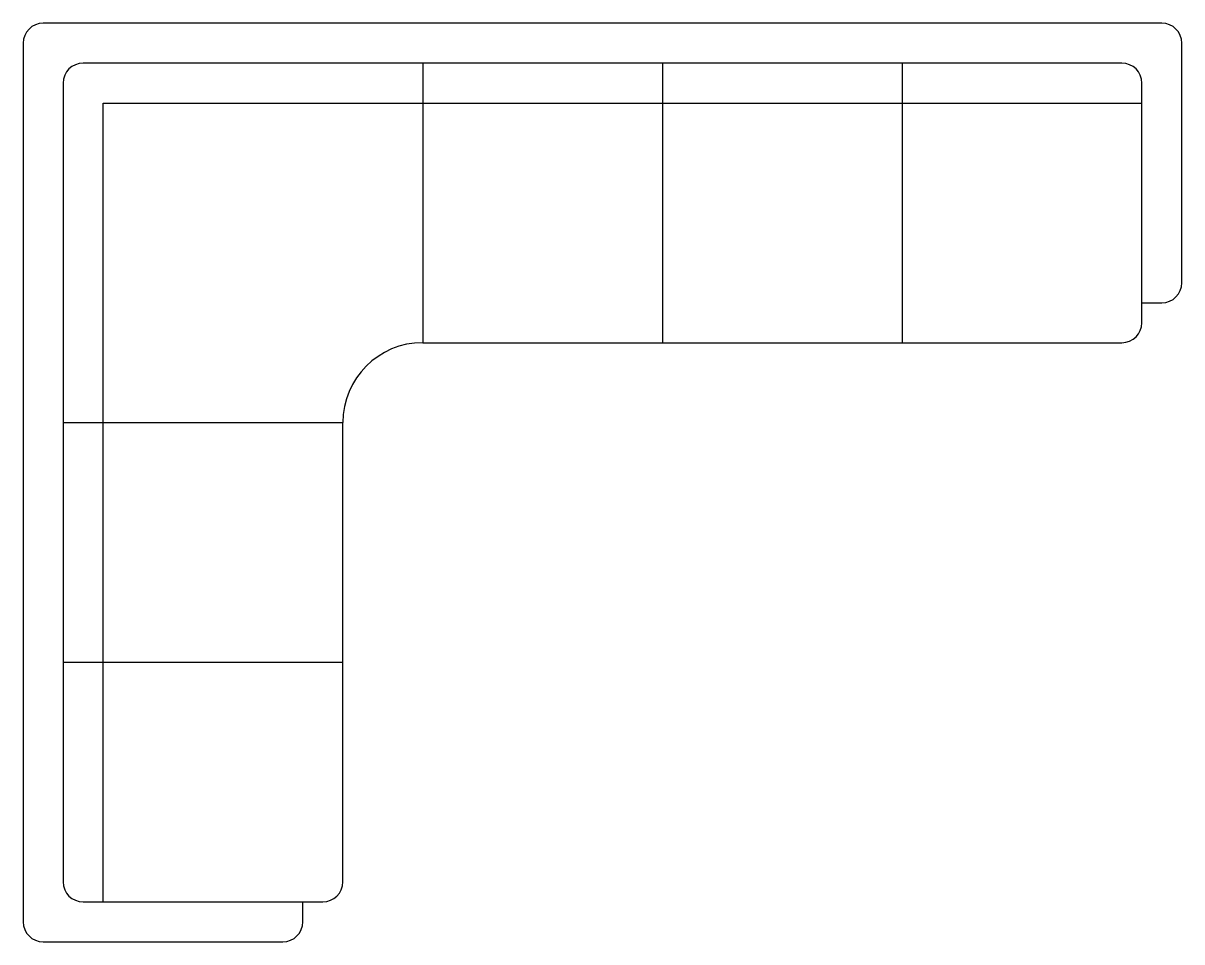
# Model space of a CAD drawing. Extents: x 479 to 3705, y 198 to 2756.
import ezdxf

# ---------------------------------------------------------------- set-up
doc = ezdxf.new("R2010")
doc.units = 0
doc.layers.add('KADRBM', color=7, linetype='CONTINUOUS')

msp = doc.modelspace()

# ---------------------------------------------------------------- linework, layer by layer
at = {"layer": 'KADRBM'}
for p, q in [((2036.2, 2756.4), (534.3, 2756.4)), ((3649.3, 2756.4), (1591.2, 2756.4)), ((478.7, 2700.7), (478.7, 253.3)), ((3704.9, 2033.3), (3704.9, 2700.8)), ((2036.2, 2645.1), (645.6, 2645.1)), ((1591.1, 2645.2), (1591.2, 1866.5)), ((3538, 2645.2), (1702.4, 2645.2)), ((2258.7, 2645.1), (2258.7, 1866.4)), ((2926.2, 2645.2), (2926.2, 1866.4)), ((589.9, 2589.5), (589.9, 364.6)), ((3593.7, 1922.1), (3593.7, 2589.5)), ((701.2, 308.9), (701.2, 2533.9)), ((701.2, 2533.9), (3593.7, 2533.9)), ((3593.7, 1977.7), (3649.3, 1977.7)), ((1591.2, 1866.4), (3538, 1866.4)), ((589.9, 1643.9), (1368.7, 1643.9)), ((1368.7, 364.6), (1368.7, 1643.9)), ((589.9, 976.4), (1368.7, 976.4)), ((645.6, 308.9), (1313, 308.9)), ((1257.4, 253.3), (1257.4, 308.9)), ((534.3, 197.7), (1201.8, 197.7))]:
    msp.add_line(p, q, dxfattribs=at)
for centre, radius, start, end in [((534.3, 2700.7), 55.6, 90, 180), ((3649.3, 2700.8), 55.6, 0, 90), ((645.6, 2589.5), 55.6, 90, 180), ((3538, 2589.5), 55.6, 0, 90), ((3649.3, 2033.3), 55.6, 270, 0), ((3538, 1922.1), 55.6, 270, 0), ((1591.2, 1643.9), 222.5, 90, 180), ((645.6, 364.6), 55.6, 180, 270), ((1313, 364.6), 55.6, 270, 0), ((534.3, 253.3), 55.6, 180, 270), ((1201.8, 253.3), 55.6, 270, 0)]:
    msp.add_arc(centre, radius, start, end, dxfattribs=at)

doc.saveas('drawing.dxf')
